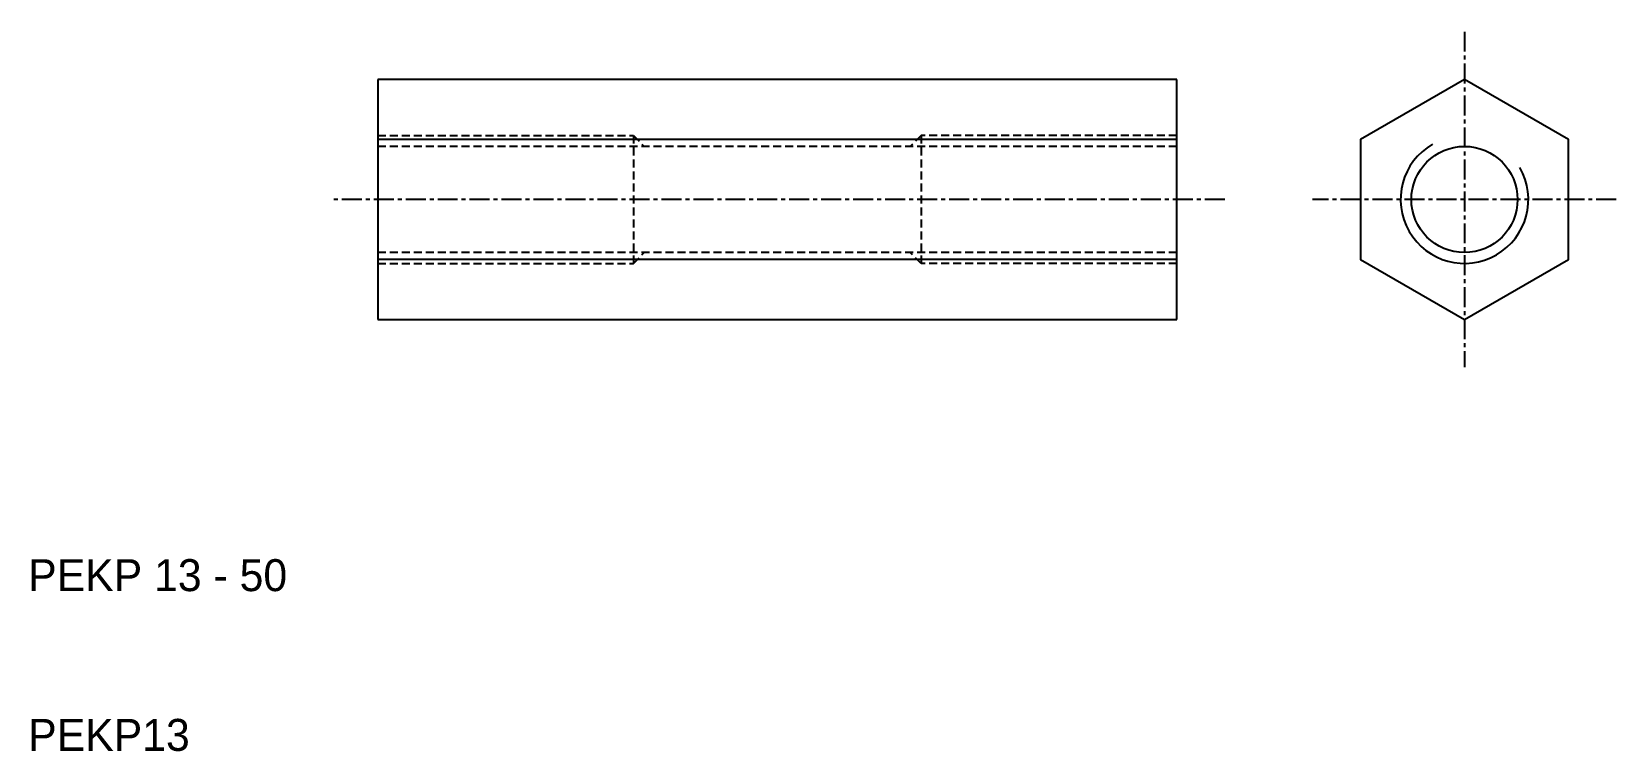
# Model space of a CAD drawing. Extents: x 10.2 to 109.4, y 10 to 55.
import ezdxf

# ---------------------------------------------------------------- set-up
doc = ezdxf.new("R2010")
doc.units = 0
doc.linetypes.add('CENTER', pattern=[2, 1.25, -0.25, 0.25, -0.25])
doc.linetypes.add('DASHED', pattern=[0.75, 0.5, -0.25])
doc.layers.get('0').update_dxf_attribs({"linetype": 'CONTINUOUS'})
doc.layers.add('CENTER', color=1, linetype='CENTER')

msp = doc.modelspace()

# ---------------------------------------------------------------- linework, layer by layer
at = {"color": 7, "linetype": 'CONTINUOUS'}
for p, q in [((81.874, 52.023), (31.874, 52.023)), ((31.874, 52.023), (31.874, 37.012)), ((81.874, 37.012), (81.874, 52.023)), ((81.874, 48.27), (31.874, 48.27)), ((81.874, 40.765), (31.874, 40.765)), ((31.874, 37.012), (81.874, 37.012))]:
    msp.add_line(p, q, dxfattribs=at)
at = {"color": 3, "linetype": 'DASHED'}
for p, q in [((31.874, 48.518), (47.874, 48.518)), ((81.874, 47.841), (31.874, 47.841)), ((47.874, 48.518), (47.874, 40.518)), ((47.874, 48.518), (48.551, 47.841)), ((65.874, 48.518), (65.198, 47.841)), ((81.874, 48.518), (65.874, 48.518)), ((65.874, 48.518), (65.874, 40.518)), ((81.874, 41.194), (31.874, 41.194)), ((47.874, 40.518), (48.551, 41.194)), ((65.874, 40.518), (65.198, 41.194)), ((31.874, 40.518), (47.874, 40.518)), ((81.874, 40.518), (65.874, 40.518))]:
    msp.add_line(p, q, dxfattribs=at)
at = {"color": 7, "linetype": 'CONTINUOUS'}
msp.add_lwpolyline([(99.874, 52.023), (93.374, 48.27), (93.374, 40.765), (99.874, 37.012), (106.374, 40.765), (106.374, 48.27)], close=True, dxfattribs=at)
msp.add_circle((99.874, 44.518), 3.324, dxfattribs=at)
at = {"color": 3, "linetype": 'CONTINUOUS'}
msp.add_arc((99.874, 44.518), 4, 120, 30, dxfattribs=at)
at = {"layer": 'CENTER', "color": 1, "linetype": 'CENTER'}
for p, q in [((99.874, 55.023), (99.874, 34.012)), ((84.874, 44.518), (28.874, 44.518)), ((109.374, 44.518), (90.374, 44.518))]:
    msp.add_line(p, q, dxfattribs=at)

# ---------------------------------------------------------------- texts
at = {"color": 7, "linetype": 'CONTINUOUS'}
for s, p in [('PEKP 13 - 50', (10, 20)), ('PEKP13', (10, 10))]:
    msp.add_text(s, height=2, dxfattribs=at).set_placement(p)

doc.saveas('drawing.dxf')
